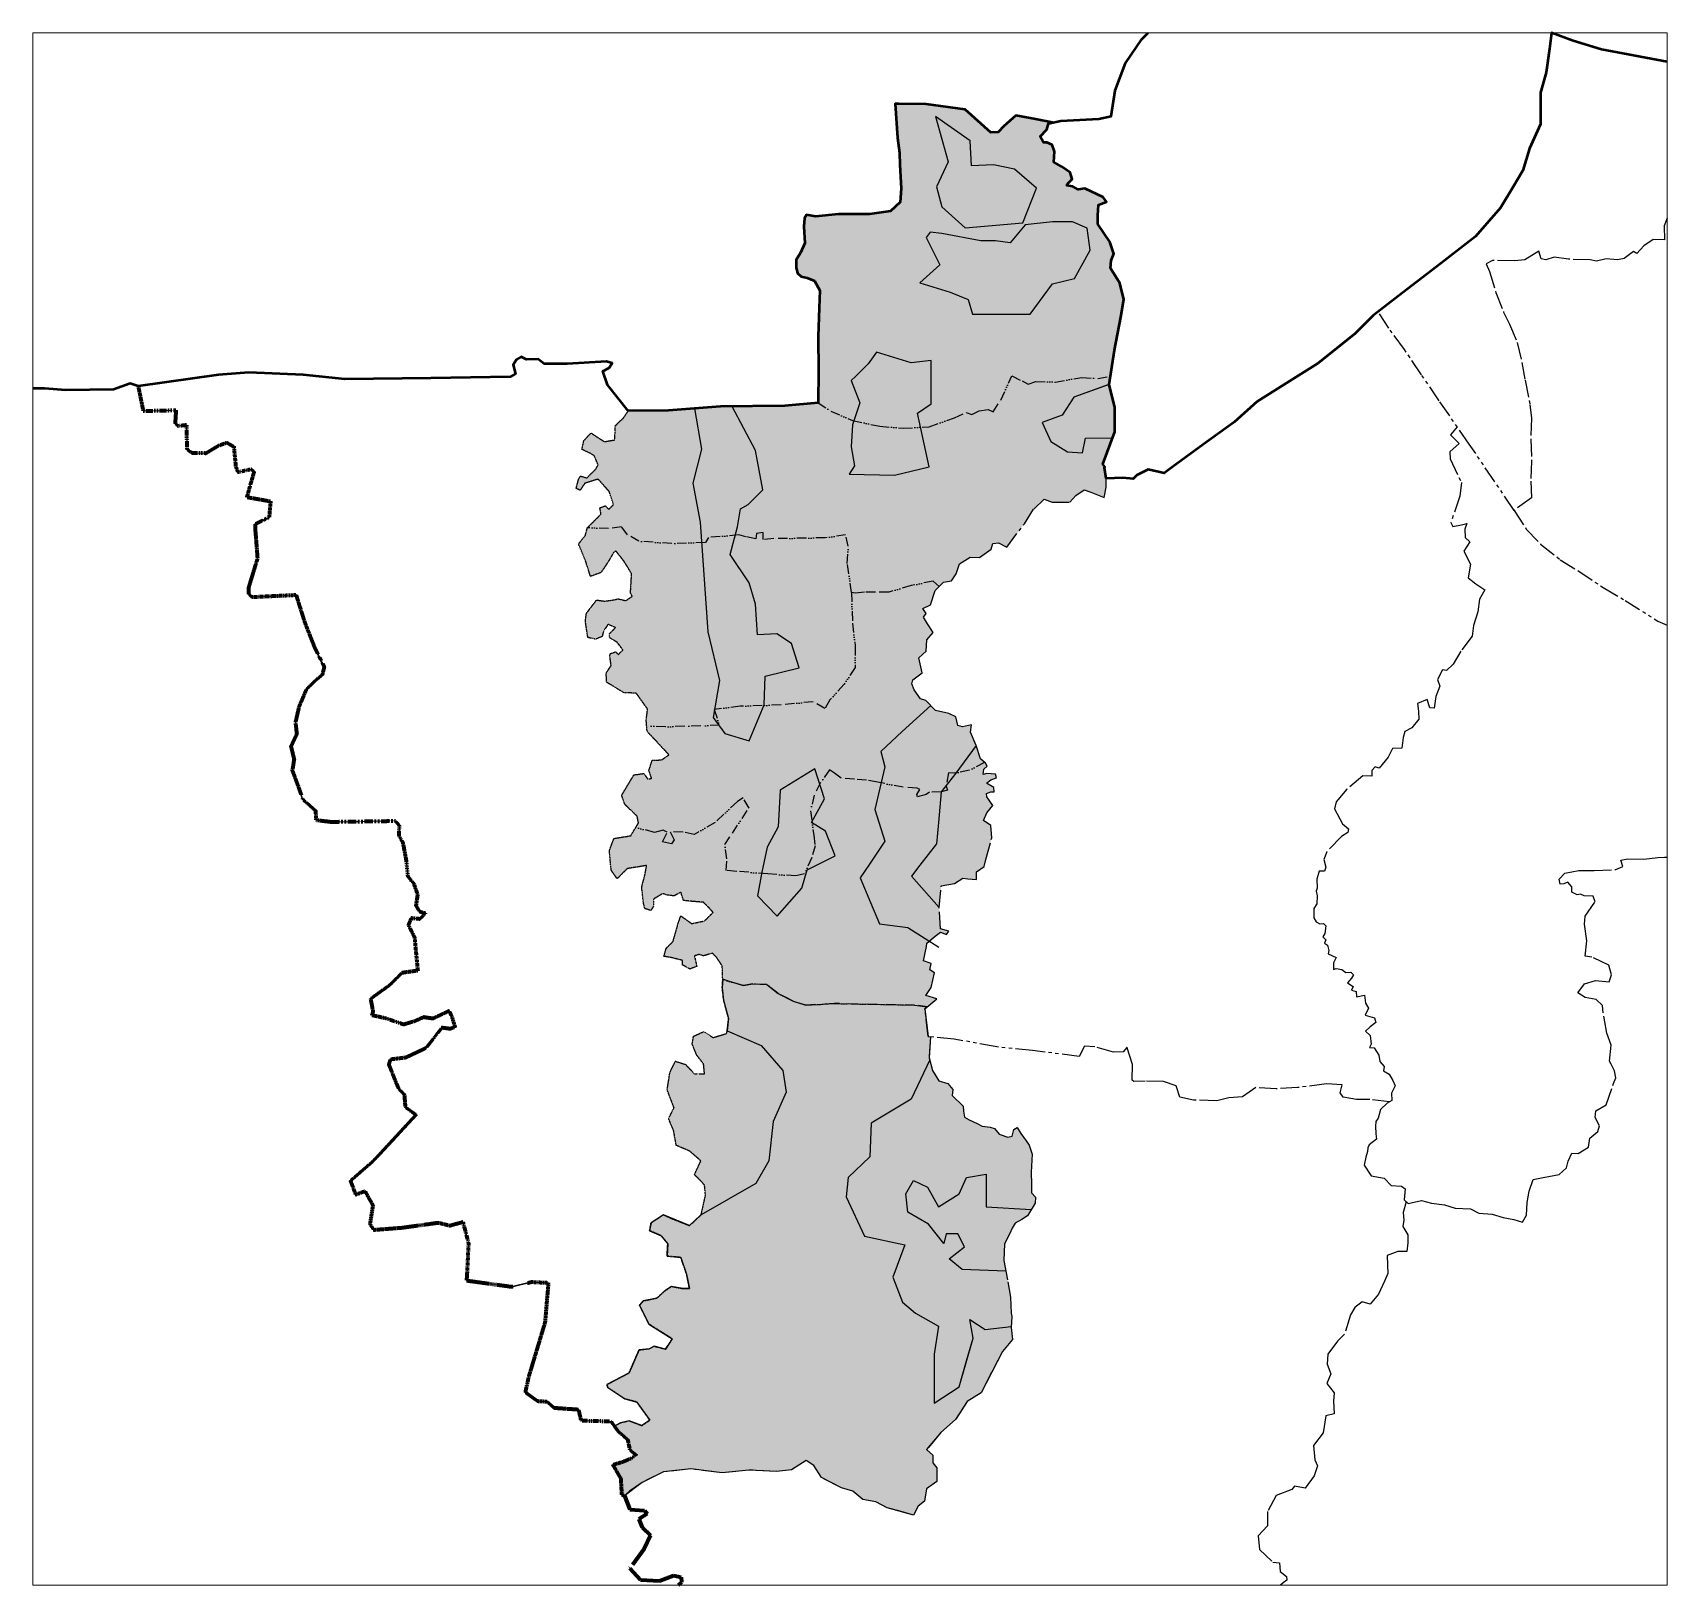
# Model space of a CAD drawing. Header units: inches. Extents: x -2504904 to 1187153, y -210426 to 1791474.
# Drawn here: x 649193 to 857709, y 1352193 to 1550302 of the extents above; entities that cross this region are included whole.
import ezdxf

# ---------------------------------------------------------------- set-up
doc = ezdxf.new("R2010")
doc.units = ezdxf.units.IN
doc.header["$MEASUREMENT"] = 0
doc.linetypes.add('ACAD_ISO14W100', pattern=[24, 12, -3, 0, -3, 0, -3, 0, -3])
doc.linetypes.add('PHANTOM2', pattern=[1.25, 0.625, -0.125, 0.125, -0.125, 0.125, -0.125])
for name, color, linetype in [('Batas Desa', 7, 'ACAD_ISO14W100'), ('Batas Wilayah', 7, 'PHANTOM2'), ('Bbatas Provinsi', 7, 'PHANTOM2')]:
    doc.layers.add(name, color=color, linetype=linetype)
doc.layers.add('Batas Luar', color=7, linetype='Continuous', lineweight=20)

msp = doc.modelspace()

# ---------------------------------------------------------------- hatches: boundary and pattern name
at = {"true_color": 0xeef113}
h = msp.add_hatch(color=2, dxfattribs=at)
h.dxf.hatch_style = 1
h.paths.add_polyline_path([(776889, 1489522), (778212, 1490778), (779238, 1490415), (781489, 1490382), (782250, 1491241), (783309, 1491968), (784170, 1491671), (785891, 1491010), (786123, 1492332), (786135, 1493427), (785912, 1494760), (785969, 1494894), (785702, 1495257), (786962, 1498586), (783496, 1498554), (783092, 1496672), (781208, 1496806), (779055, 1498150), (777979, 1500570), (780536, 1501511), (782016, 1503796), (786516, 1505431), (786677, 1506475), (785082, 1506168), (783034, 1506322), (779620, 1505728), (777153, 1505816), (776162, 1505464), (775413, 1505860), (774092, 1506520), (772687, 1503412), (771696, 1501939), (771057, 1502203), (769912, 1502049), (768987, 1501565), (768261, 1501851), (766785, 1501169), (763547, 1500025), (762466, 1499960), (763556, 1494912), (759125, 1493839), (753351, 1493973), (754022, 1495046), (753619, 1497461), (753754, 1500278), (753923, 1500785), (753769, 1500817), (750994, 1502027), (749370, 1503084), (745134, 1502682), (738413, 1502625), (741399, 1496999), (742347, 1491993), (740451, 1490099), (739503, 1489558), (739097, 1487259), (738805, 1486178), (739288, 1486217), (740167, 1485991), (741430, 1485721), (741520, 1486419), (742354, 1486509), (742354, 1485631), (743752, 1485744), (750289, 1485852), (752897, 1486218), (753221, 1484782), (753108, 1482572), (753660, 1478873), (754168, 1478789), (755281, 1478916), (756691, 1478916), (758389, 1478914), (761236, 1479759), (764056, 1480322), (764846, 1479658), (765359, 1480170), (766418, 1480368), (767014, 1481261), (767411, 1482550), (768768, 1483376), (769966, 1483322), (771455, 1484413), (771687, 1485140), (772415, 1485206), (773441, 1484644), (775692, 1487652)])
h.paths.add_polyline_path([(787186, 1509789), (787997, 1514016), (788395, 1516250), (787874, 1518362), (786677, 1520275), (786769, 1521255), (787106, 1522081), (786585, 1523611), (785082, 1525890), (785051, 1526992), (785143, 1528339), (786185, 1528736), (785756, 1529318), (783396, 1530420), (782538, 1530297), (781895, 1530665), (781128, 1530787), (781251, 1531063), (781772, 1531613), (781527, 1532470), (780421, 1533221), (779441, 1533772), (779533, 1535149), (779257, 1536006), (778552, 1536282), (778123, 1536282), (777694, 1537047), (778552, 1537934), (778766, 1538730), (779298, 1538845), (777127, 1539253), (774612, 1539725), (773094, 1538355), (772372, 1537593), (771405, 1537579), (768158, 1540492), (763184, 1541190), (759699, 1541212), (759220, 1541212), (759500, 1536884), (759763, 1534993), (759787, 1533431), (759969, 1530414), (759858, 1528657), (758633, 1527542), (755941, 1527127), (752002, 1527127), (749055, 1526861), (747917, 1527058), (747655, 1526643), (747567, 1525593), (747689, 1523446), (747130, 1522223), (746570, 1521315), (746570, 1520336), (746745, 1519638), (747234, 1519183), (747969, 1519009), (748914, 1518624), (749614, 1517402), (749509, 1515200), (749379, 1511543), (749449, 1507176), (749370, 1503084), (750994, 1502027), (753769, 1500817), (753923, 1500785), (754694, 1503094), (753619, 1505911), (754157, 1506448), (755768, 1508057), (756842, 1509533), (761274, 1508191), (763825, 1508460), (763825, 1506314), (763825, 1502960), (762079, 1501753), (762466, 1499960), (763547, 1500025), (766785, 1501169), (768261, 1501851), (768987, 1501565), (769912, 1502049), (771057, 1502203), (771696, 1501939), (772687, 1503412), (774092, 1506520), (775413, 1505860), (776162, 1505464), (777153, 1505816), (779620, 1505728), (783034, 1506322), (785082, 1506168), (786677, 1506475)])
h.paths.add_polyline_path([(769066, 1514370), (768529, 1516248), (766246, 1517187), (762352, 1518394), (764903, 1520675), (763158, 1524162), (763695, 1524833), (765172, 1524699), (770140, 1523760), (772020, 1523760), (773900, 1523491), (775780, 1525772), (779272, 1526174), (781823, 1526174), (783703, 1525369), (784106, 1522552), (782092, 1518931), (779272, 1518260), (776452, 1514370)], flags=16)
h.paths.add_polyline_path([(768128, 1525385), (765173, 1528068), (764502, 1530617), (765979, 1533836), (764368, 1539604), (768799, 1536519), (768933, 1533299), (771753, 1533433), (774439, 1532897), (777259, 1530483), (775513, 1526056)], flags=16)
h.paths.add_polyline_path([(763343, 1474862), (762846, 1475710), (763178, 1476206), (762722, 1476847), (763716, 1477282), (764333, 1479146), (764846, 1479658), (764056, 1480322), (761236, 1479759), (758389, 1478914), (756691, 1478916), (755281, 1478916), (754168, 1478789), (753660, 1478873), (753760, 1474953), (754130, 1472047), (754107, 1469302), (752701, 1467158), (750881, 1465157), (750259, 1464076), (748754, 1464941), (744654, 1464528), (742453, 1464460), (740586, 1459932), (737472, 1460879), (736703, 1461925), (734403, 1461859), (732369, 1461800), (729906, 1461730), (727513, 1461853), (727571, 1461157), (730360, 1458156), (729431, 1457518), (728212, 1457460), (727806, 1456185), (728154, 1455141), (727632, 1455083), (727167, 1455779), (725890, 1455605), (724323, 1452996), (724729, 1451836), (726296, 1450329), (726471, 1449459), (726126, 1448893), (728506, 1448265), (729619, 1448550), (730142, 1448288), (729534, 1447075), (730679, 1446818), (731030, 1447331), (730516, 1448335), (732152, 1448312), (733577, 1448008), (736241, 1449525), (739086, 1452223), (739825, 1452653), (740571, 1451370), (739687, 1450045), (738445, 1448185), (737464, 1446715), (737756, 1444901), (737638, 1443397), (738994, 1443291), (742186, 1443041), (742216, 1443206), (742904, 1446364), (744278, 1448973), (744553, 1453641), (748952, 1456387), (749582, 1454429), (749675, 1454622), (750854, 1456246), (751459, 1455808), (752344, 1455166), (754034, 1455048), (755576, 1454941), (756986, 1454669), (757410, 1454587), (757886, 1456646), (757385, 1458586), (760123, 1461116), (763752, 1464468), (763145, 1465100), (762460, 1465310), (761616, 1466469), (761352, 1467207), (761457, 1467733), (762670, 1468629), (762249, 1470525), (763157, 1471372), (763240, 1472849), (764069, 1473759)])
h = msp.add_hatch(color=3)
h.dxf.hatch_style = 1
h.paths.add_polyline_path([(784106, 1522552), (783703, 1525369), (781823, 1526174), (779272, 1526174), (775780, 1525772), (773900, 1523491), (772020, 1523760), (770140, 1523760), (765172, 1524699), (763695, 1524833), (763158, 1524162), (764903, 1520675), (762352, 1518394), (766246, 1517187), (768529, 1516248), (769066, 1514370), (776452, 1514370), (779272, 1518260), (782092, 1518931)])
h.paths.add_polyline_path([(777259, 1530483), (774439, 1532897), (771753, 1533433), (768933, 1533299), (768799, 1536519), (764368, 1539604), (765979, 1533836), (764502, 1530617), (765173, 1528068), (768128, 1525385), (775513, 1526056)])
h = msp.add_hatch(color=3)
h.dxf.hatch_style = 1
h.paths.add_polyline_path([(763825, 1506314), (763825, 1508460), (761274, 1508191), (756842, 1509533), (755768, 1508057), (754157, 1506448), (753619, 1505911), (754694, 1503094), (753923, 1500785), (757249, 1500091), (760244, 1499827), (762466, 1499960), (762079, 1501753), (763825, 1502960)])
h = msp.add_hatch(color=3)
h.dxf.hatch_style = 1
h.paths.add_polyline_path([(787224, 1502486), (786515, 1505424), (782016, 1503796), (780536, 1501511), (777979, 1500570), (779055, 1498150), (781208, 1496806), (783092, 1496672), (783496, 1498554), (786962, 1498586), (787253, 1499353)])
h = msp.add_hatch(color=2, dxfattribs=at)
h.dxf.hatch_style = 1
h.paths.add_polyline_path([(733406, 1492833), (734490, 1497162), (733611, 1502347), (730311, 1502083), (725159, 1502048), (724556, 1501139), (723507, 1500150), (723449, 1498347), (722110, 1498114), (720421, 1499219), (719489, 1498230), (719256, 1497125), (720362, 1496602), (720828, 1496311), (721324, 1495162), (721033, 1494616), (719867, 1493488), (719066, 1493743), (718811, 1493270), (718519, 1492142), (719029, 1491924), (719612, 1492797), (721324, 1493343), (722745, 1491742), (723292, 1490069), (722709, 1489487), (722235, 1489923), (721543, 1489705), (721689, 1488868), (719952, 1487144), (722657, 1487034), (724303, 1487237), (725070, 1486246), (726535, 1485413), (730743, 1485113), (734530, 1485253), (734354, 1487827)])
h.paths.add_polyline_path([(734530, 1485253), (730743, 1485113), (726535, 1485413), (725070, 1486246), (724303, 1487237), (722657, 1487034), (719952, 1487144), (719697, 1486163), (718823, 1485072), (719697, 1482964), (720352, 1480928), (721663, 1481400), (722536, 1482673), (723301, 1483981), (723592, 1484163), (724575, 1482927), (725594, 1481291), (725448, 1478819), (725667, 1478383), (724866, 1477838), (723919, 1478056), (723155, 1477911), (722172, 1477765), (721117, 1477911), (719826, 1476212), (719698, 1475174), (720011, 1473125), (720994, 1472912), (721834, 1473253), (722005, 1473936), (722589, 1474804), (723530, 1474386), (722761, 1473604), (722775, 1473106), (723739, 1472521), (724494, 1471535), (723913, 1470955), (723565, 1471303), (722868, 1471071), (722810, 1470723), (722984, 1469564), (722346, 1468578), (722404, 1467419), (724610, 1466085), (726177, 1466027), (727629, 1463998), (727455, 1462549), (727513, 1461853), (729906, 1461730), (732369, 1461800), (734403, 1461859), (736703, 1461925), (735982, 1462908), (736143, 1463848), (736108, 1463953), (736162, 1463959), (736794, 1467643), (735305, 1473866)])
h.paths.add_polyline_path([(753108, 1482572), (753221, 1484782), (752897, 1486218), (750289, 1485852), (743752, 1485744), (742354, 1485631), (742354, 1486509), (741520, 1486419), (741430, 1485721), (740167, 1485991), (739288, 1486217), (738805, 1486178), (738149, 1483741), (740586, 1480089), (741399, 1477383), (741670, 1473460), (744108, 1473595), (746004, 1472378), (746952, 1469266), (742618, 1468184), (742480, 1464461), (744654, 1464528), (748754, 1464941), (750259, 1464076), (750881, 1465157), (752701, 1467158), (754107, 1469302), (754130, 1472047), (753760, 1474953), (753660, 1478873)])
h = msp.add_hatch(color=3)
h.dxf.hatch_style = 1
h.paths.add_polyline_path([(746952, 1469266), (746004, 1472378), (744108, 1473595), (741670, 1473460), (741399, 1477383), (740586, 1480089), (738149, 1483741), (738805, 1486178), (735387, 1485901), (735004, 1485271), (734530, 1485253), (735305, 1473866), (736794, 1467643), (736162, 1463959), (739425, 1464367), (742453, 1464460), (742482, 1464532), (742618, 1468184)])
h.paths.add_polyline_path([(742453, 1464460), (739425, 1464367), (736162, 1463959), (736143, 1463848), (736799, 1461928), (736703, 1461925), (737472, 1460879), (740586, 1459932)])
h.paths.add_polyline_path([(736143, 1463848), (735982, 1462908), (736703, 1461925), (736799, 1461928)])
h.paths.add_polyline_path([(741399, 1496999), (738413, 1502625), (736911, 1502612), (733611, 1502347), (734490, 1497162), (733406, 1492833), (734354, 1487827), (734530, 1485253), (735004, 1485271), (735387, 1485901), (738805, 1486178), (739097, 1487259), (739503, 1489558), (740451, 1490099), (742347, 1491993)])
h.paths.add_polyline_path([(762466, 1499960), (760244, 1499827), (757249, 1500091), (753923, 1500785), (753754, 1500278), (753619, 1497461), (754022, 1495046), (753351, 1493973), (759125, 1493839), (763556, 1494912)])
h = msp.add_hatch(color=3)
h.dxf.hatch_style = 1
h.paths.add_polyline_path([(769527, 1459358), (768842, 1461044), (768947, 1461992), (767787, 1461728), (767206, 1461886), (766943, 1462993), (766046, 1463414), (764358, 1463835), (763752, 1464468), (760123, 1461116), (757385, 1458586), (757886, 1456646), (757410, 1454587), (760248, 1454039), (762038, 1453905), (762341, 1453717), (761969, 1453113), (762064, 1452783), (763174, 1453105), (763598, 1453411), (765089, 1453425), (765751, 1454291), (765998, 1455853), (766933, 1455839)])
h.paths.add_polyline_path([(770106, 1457657), (769527, 1459358), (766933, 1455839), (768701, 1456189), (770618, 1457187)])
h.paths.add_polyline_path([(766933, 1455839), (765998, 1455853), (765751, 1454291)], flags=17)
h.paths.add_polyline_path([(765731, 1454170), (765751, 1454291), (765089, 1453425), (765878, 1453644)], flags=17)
h.paths.add_polyline_path([(764737, 1449523), (765089, 1453425), (763598, 1453411), (763174, 1453105), (762064, 1452783), (761969, 1453113), (762341, 1453717), (762038, 1453905), (760248, 1454039), (757410, 1454587), (756628, 1451199), (757886, 1447149), (755929, 1444216), (754746, 1442444), (756069, 1439328), (757223, 1436609), (760822, 1436116), (763575, 1434393), (764303, 1435011), (764988, 1435537), (765778, 1435222), (766041, 1435642), (764988, 1435958), (764830, 1438693), (761277, 1442685), (762360, 1444076), (764494, 1446816)])
h.paths.add_polyline_path([(750327, 1448423), (748619, 1449473), (748821, 1447893), (748993, 1446547), (748564, 1445058), (747653, 1442957), (746531, 1442701), (742956, 1442981), (742186, 1443041), (741667, 1440185), (744141, 1437576), (747303, 1441146), (747990, 1443480), (751564, 1445265)])
h.paths.add_polyline_path([(748821, 1447893), (748619, 1449473), (748540, 1449522), (748599, 1449630), (748424, 1450997), (748899, 1453019), (749582, 1454429), (748952, 1456387), (744553, 1453641), (744278, 1448973), (742904, 1446364), (742216, 1443206), (742186, 1443041), (742956, 1442981), (746531, 1442701), (747653, 1442957), (748564, 1445058), (748993, 1446547)])
h.paths.add_polyline_path([(750189, 1452543), (749582, 1454429), (748899, 1453019), (748424, 1450997), (748599, 1449630)])
h = msp.add_hatch(color=2, dxfattribs=at)
h.dxf.hatch_style = 1
h.paths.add_polyline_path([(756628, 1451199), (757410, 1454587), (756986, 1454669), (755576, 1454941), (754034, 1455048), (752344, 1455166), (751459, 1455808), (750854, 1456246), (749675, 1454622), (749582, 1454429), (750189, 1452543), (748599, 1449630), (748619, 1449473), (750327, 1448423), (751564, 1445265), (747990, 1443480), (747303, 1441146), (744141, 1437576), (741667, 1440185), (742186, 1443041), (738994, 1443291), (737638, 1443397), (737756, 1444901), (737464, 1446715), (738445, 1448185), (739687, 1450045), (740571, 1451370), (739825, 1452653), (739086, 1452223), (736241, 1449525), (733577, 1448008), (732152, 1448312), (730516, 1448335), (731030, 1447331), (730679, 1446818), (729534, 1447075), (730142, 1448288), (729619, 1448550), (728506, 1448265), (726126, 1448893), (725484, 1447836), (723336, 1447488), (722755, 1445922), (722987, 1443429), (723743, 1442360), (725021, 1443635), (727517, 1444041), (727285, 1442824), (726878, 1441258), (727111, 1439229), (727285, 1438533), (728039, 1438302), (728388, 1438823), (728388, 1439751), (729549, 1440447), (730071, 1440273), (731000, 1440157), (731871, 1440621), (732219, 1439577), (733264, 1439461), (734774, 1439345), (735993, 1438070), (734890, 1436968), (733264, 1436620), (731871, 1437606), (731523, 1436620), (730884, 1434359), (730013, 1433489), (729723, 1432446), (730710, 1432272), (732103, 1431924), (732103, 1431344), (733032, 1430822), (733903, 1431170), (733613, 1432504), (734193, 1432678), (734774, 1432504), (735877, 1432852), (736457, 1432272), (737154, 1431228), (737214, 1429526), (739803, 1428709), (741059, 1428946), (742861, 1428851), (744307, 1427691), (746210, 1426715), (747822, 1426218), (751452, 1426423), (756902, 1426313), (761674, 1426217), (763344, 1426023), (764530, 1427044), (763108, 1427465), (763793, 1428464), (764214, 1430358), (763635, 1430726), (763793, 1431515), (762845, 1431883), (763197, 1433696), (763250, 1434117), (763575, 1434393), (760822, 1436116), (757223, 1436609), (756069, 1439328), (754746, 1442444), (755929, 1444216), (757886, 1447149)])
h.paths.add_polyline_path([(771527, 1447559), (771422, 1449137), (770474, 1449768), (770895, 1450767), (771685, 1451714), (770895, 1452818), (770843, 1453239), (771422, 1453449), (771843, 1453449), (771791, 1453975), (770843, 1454554), (771422, 1454974), (772159, 1455237), (772001, 1455711), (770895, 1455763), (770421, 1455658), (770527, 1456342), (770948, 1456710), (770737, 1457078), (770618, 1457187), (768701, 1456189), (766933, 1455839), (765751, 1454291), (765731, 1454170), (765878, 1453644), (765089, 1453425), (764737, 1449523), (764494, 1446816), (762360, 1444076), (761277, 1442685), (764830, 1438693), (765093, 1441427), (766778, 1441743), (767831, 1442427), (768463, 1442321), (769569, 1442269), (769569, 1443215), (770570, 1443899), (770790, 1444824)])
h = msp.add_hatch(color=2, dxfattribs=at)
h.dxf.hatch_style = 1
h.paths.add_polyline_path([(758906, 1391502), (760431, 1395656), (755302, 1396764), (752945, 1401749), (753222, 1404242), (755995, 1406873), (756133, 1411166), (761263, 1414213), (763620, 1419259), (763552, 1419511), (763723, 1422178), (763424, 1422206), (763003, 1425730), (763344, 1426023), (761674, 1426217), (760021, 1426250), (751452, 1426423), (747822, 1426218), (747553, 1426301), (746210, 1426715), (744307, 1427691), (742861, 1428851), (741059, 1428946), (739803, 1428709), (737214, 1429526), (737156, 1428424), (737330, 1426859), (737968, 1424521), (737776, 1422936), (742122, 1421052), (744895, 1417867), (745311, 1415098), (743647, 1411359), (743092, 1406373), (741429, 1403465), (734461, 1399476), (732980, 1398090), (730668, 1399014), (729650, 1399476), (728077, 1398459), (727892, 1397443), (729372, 1396796), (730205, 1395780), (730112, 1394209), (731870, 1394024), (732610, 1391899), (732980, 1390051), (732148, 1390051), (730668, 1390329), (729835, 1389774), (728817, 1388850), (727059, 1388481), (726597, 1387926), (727337, 1386448), (727800, 1385524), (730778, 1383641), (729909, 1382339), (728461, 1382701), (727845, 1382375), (726542, 1382231), (725275, 1379303), (722452, 1377820), (722560, 1377423), (724732, 1375977), (726253, 1375579), (727918, 1373265), (726904, 1372578), (725275, 1373193), (724189, 1372940), (723541, 1372599), (723389, 1372491), (723807, 1371900), (725068, 1370820), (725356, 1369489), (726149, 1368842), (725572, 1368374), (724419, 1367906), (723194, 1367546), (724207, 1365796), (724316, 1363781), (724673, 1363620), (725316, 1364208), (726921, 1365330), (729649, 1366666), (733127, 1367040), (737139, 1366559), (740541, 1366895), (744072, 1366735), (745998, 1366949), (747871, 1368124), (748834, 1367483), (749797, 1365934), (752365, 1364651), (753810, 1364224), (755094, 1363155), (756752, 1362835), (758197, 1362087), (759695, 1361713), (761568, 1361125), (762156, 1362300), (762959, 1362941), (763226, 1364491), (764510, 1365453), (764510, 1367163), (764029, 1367804), (764029, 1368819), (763226, 1369514), (765045, 1371704), (766930, 1373348), (768381, 1375649), (770173, 1376757), (771197, 1378802), (772903, 1382040), (774183, 1383574), (774000, 1385223), (770690, 1384855), (768749, 1386101), (769177, 1383726), (767363, 1377515), (764174, 1375438), (764174, 1381670), (764729, 1385270), (761817, 1386932), (760154, 1388317)])
h = msp.add_hatch(color=3)
h.dxf.hatch_style = 1
h.paths.add_polyline_path([(743647, 1411359), (745311, 1415098), (744895, 1417867), (742122, 1421052), (737776, 1422936), (737736, 1422608), (735994, 1422086), (734775, 1422840), (733498, 1422260), (733324, 1421275), (733905, 1419825), (734775, 1418723), (734891, 1417448), (733614, 1417448), (732453, 1418666), (731176, 1419071), (730479, 1417622), (730131, 1415419), (731003, 1413135), (730307, 1411744), (730945, 1410236), (731294, 1408323), (733035, 1407569), (734429, 1406352), (733616, 1404612), (734893, 1403279), (735016, 1401970), (734461, 1399476), (741429, 1403465), (743092, 1406373)])
h.paths.add_polyline_path([(776300, 1408364), (775924, 1408906), (775255, 1409845), (774754, 1410596), (774357, 1410366), (774128, 1409511), (773564, 1409386), (772473, 1409774), (771868, 1410462), (771346, 1410671), (770322, 1410796), (769675, 1411130), (768672, 1411589), (768067, 1411922), (767921, 1412673), (767900, 1413341), (766476, 1414685), (766581, 1415436), (765933, 1416208), (764785, 1416562), (763990, 1417884), (763620, 1419259), (761263, 1414213), (756133, 1411166), (755995, 1406873), (753222, 1404242), (752945, 1401749), (755302, 1396764), (760431, 1395656), (758906, 1391502), (760154, 1388317), (761817, 1386932), (764729, 1385270), (764174, 1381670), (764174, 1379177), (764174, 1375438), (767363, 1377515), (768333, 1380839), (769177, 1383726), (768749, 1386101), (770690, 1384855), (774020, 1385225), (774098, 1386472), (774013, 1386898), (773927, 1388943), (773586, 1390903), (773330, 1392266), (767779, 1392471), (766115, 1393856), (768056, 1395379), (767224, 1397041), (765699, 1397041), (765422, 1395795), (763481, 1398287), (760847, 1399811), (760570, 1402165), (761540, 1403827), (763342, 1402996), (764729, 1400503), (767363, 1402165), (768333, 1404242), (770829, 1404657), (770829, 1401888), (770829, 1400503), (776571, 1400147), (777052, 1400954), (777093, 1401705), (776592, 1402268), (776613, 1403332), (776571, 1404896), (776676, 1407196)])
h = msp.add_hatch(color=2, dxfattribs=at)
h.dxf.hatch_style = 1
h.paths.add_polyline_path([(776091, 1399339), (776571, 1400147), (770829, 1400503), (770829, 1401888), (770829, 1404657), (768333, 1404242), (767363, 1402165), (764729, 1400503), (763342, 1402996), (761540, 1403827), (760570, 1402165), (760847, 1399811), (763481, 1398287), (765422, 1395795), (765699, 1397041), (767224, 1397041), (768056, 1395379), (766115, 1393856), (767779, 1392471), (773330, 1392266), (773074, 1393630), (773159, 1395760), (773856, 1397066), (774149, 1397754), (774524, 1398422), (775360, 1398880)])

# ---------------------------------------------------------------- linework, layer by layer
for points in [[(768128, 1525385), (775513, 1526056), (777259, 1530483), (774439, 1532897), (771753, 1533433), (768933, 1533299), (768799, 1536519), (764368, 1539604), (765979, 1533836), (764502, 1530617), (765173, 1528068), (768128, 1525385)], [(776452, 1514370), (779272, 1518260), (782092, 1518931), (784106, 1522552), (783703, 1525369), (781823, 1526174), (779272, 1526174), (775780, 1525772), (773900, 1523491), (772020, 1523760), (770140, 1523760), (765172, 1524699), (763695, 1524833), (763158, 1524162), (764903, 1520675), (762352, 1518394), (766246, 1517187), (768529, 1516248), (769066, 1514370), (776452, 1514370)], [(763556, 1494912), (762079, 1501753), (763825, 1502960), (763825, 1506314), (763825, 1508460), (761274, 1508191), (756842, 1509533), (755768, 1508057), (754157, 1506448), (753619, 1505911), (754694, 1503094), (753754, 1500278), (753619, 1497461), (754022, 1495046), (753351, 1493973), (759125, 1493839), (763556, 1494912)], [(786515, 1505424), (782016, 1503796), (780536, 1501511), (777979, 1500570), (779055, 1498150), (781208, 1496806), (783092, 1496672), (783496, 1498554), (786962, 1498586), (787253, 1499353), (787224, 1502486), (786515, 1505424)], [(786457, 1505409), (782016, 1503796), (780536, 1501511), (777979, 1500570), (779055, 1498150), (779055, 1498150), (781208, 1496806), (783092, 1496672), (783496, 1498554), (786962, 1498586)], [(733611, 1502347), (734490, 1497162), (733406, 1492833), (734354, 1487827), (735305, 1473866), (736794, 1467643), (735982, 1462908), (737472, 1460879), (740586, 1459932), (742482, 1464532), (742618, 1468184), (746952, 1469266), (746004, 1472378), (744108, 1473595), (741670, 1473460), (741399, 1477383), (740586, 1480089), (738149, 1483741), (739097, 1487259), (739503, 1489558), (740451, 1490099), (742347, 1491993), (741399, 1496999), (738413, 1502625)], [(763752, 1464468), (760123, 1461116), (757385, 1458586), (757886, 1456646), (756628, 1451199), (757886, 1447149), (755929, 1444216), (754746, 1442444), (756069, 1439328), (757223, 1436609), (760822, 1436116), (764785, 1433636)], [(769527, 1459358), (766933, 1455839), (765089, 1453425), (764737, 1449523), (764494, 1446816), (762360, 1444076), (761277, 1442685), (764830, 1438693)], [(748952, 1456387), (744553, 1453641), (744278, 1448973), (742904, 1446364), (742216, 1443206), (741667, 1440185), (744141, 1437576), (747303, 1441146), (747990, 1443480), (751564, 1445265), (750327, 1448423), (748540, 1449522), (750189, 1452543), (748952, 1456387)], [(737214, 1429526), (737156, 1428424), (737330, 1426859), (737968, 1424521), (737776, 1422936), (742122, 1421052), (744895, 1417867), (745311, 1415098), (743647, 1411359), (743092, 1406373), (741429, 1403465), (734461, 1399476), (732980, 1398090), (729650, 1399476), (728077, 1398459), (727892, 1397443), (729372, 1396796), (730205, 1395780), (730112, 1394209), (731870, 1394024), (732610, 1391899), (732980, 1390051), (732148, 1390051), (730668, 1390329), (729835, 1389774), (728817, 1388850), (727059, 1388481), (726597, 1387926), (727800, 1385524), (730778, 1383641), (729909, 1382339), (728461, 1382701), (727845, 1382375), (726542, 1382231), (725275, 1379303), (722452, 1377820), (722560, 1377423), (724732, 1375977), (726253, 1375579), (727918, 1373265), (726904, 1372578), (725275, 1373193), (724189, 1372940), (723541, 1372599), (723389, 1372491), (723807, 1371900), (725068, 1370820), (725356, 1369489), (726149, 1368842), (725572, 1368374), (723194, 1367546), (724207, 1365796), (724316, 1363781), (724673, 1363620)], [(737214, 1429526), (739803, 1428709), (741059, 1428946), (742861, 1428851), (744307, 1427691), (746210, 1426715), (747553, 1426301), (747822, 1426218), (751452, 1426423), (760021, 1426250), (761674, 1426217), (763344, 1426023), (763003, 1425730), (763424, 1422206), (763723, 1422178), (763552, 1419511), (763620, 1419259), (761263, 1414213), (756133, 1411166), (755995, 1406873), (753222, 1404242), (752945, 1401749), (755302, 1396764), (760431, 1395656), (758906, 1391502), (760154, 1388317), (761817, 1386932), (764729, 1385270), (764174, 1381670), (764174, 1375438), (767363, 1377515), (769177, 1383726), (768749, 1386101), (770690, 1384855), (774020, 1385225), (774013, 1385108), (774183, 1383574), (772903, 1382040), (770173, 1376757), (768381, 1375649), (766930, 1373348), (765045, 1371704), (763226, 1369514), (764029, 1368819), (764029, 1367804), (764510, 1367163), (764510, 1365453), (763226, 1364491), (762959, 1362941), (762156, 1362300), (761568, 1361125), (758197, 1362087), (756752, 1362835), (755094, 1363155), (753810, 1364224), (752365, 1364651), (749797, 1365934), (748834, 1367483), (747871, 1368124), (745998, 1366949), (744072, 1366735), (740541, 1366895), (737139, 1366559), (733127, 1367040), (729649, 1366666), (726921, 1365330), (724673, 1363620), (724316, 1363781), (724207, 1365796), (723194, 1367546)], [(737776, 1422936), (742122, 1421052), (744895, 1417867), (745311, 1415098), (743647, 1411359), (743092, 1406373), (741429, 1403465), (734461, 1399476)], [(763620, 1419259), (761263, 1414213), (756133, 1411166), (755995, 1406873), (753222, 1404242), (752945, 1401749), (755302, 1396764), (760431, 1395656), (758906, 1391502), (760154, 1388317), (761817, 1386932), (764729, 1385270), (764174, 1381670), (764174, 1379177), (764174, 1375438), (767363, 1377515), (768333, 1380839), (769177, 1383726), (768749, 1386101), (770690, 1384855), (774000, 1385223)], [(773330, 1392266), (767779, 1392471), (766115, 1393856), (768056, 1395379), (767224, 1397041), (765699, 1397041), (765422, 1395795), (763481, 1398287), (760847, 1399811), (760570, 1402165), (761540, 1403827), (763342, 1402996), (764729, 1400503), (767363, 1402165), (768333, 1404242), (770829, 1404657), (770829, 1401888), (770829, 1400503), (776571, 1400147)]]:
    msp.add_lwpolyline(points)
at = {"layer": 'Batas Desa', "ltscale": 100}
for points in [[(779298, 1538845), (777127, 1539253), (774612, 1539725), (773094, 1538355), (772372, 1537593), (771405, 1537579), (768158, 1540492), (763184, 1541190), (759699, 1541212), (759220, 1541212), (759500, 1536884), (759763, 1534993), (759787, 1533431), (759969, 1530414), (759858, 1528657), (758633, 1527542), (755941, 1527127), (752002, 1527127), (749055, 1526861), (747917, 1527058), (747655, 1526643), (747567, 1525593), (747689, 1523446), (747130, 1522223), (746570, 1521315), (746570, 1520336), (746745, 1519638), (747234, 1519183), (747969, 1519009), (748914, 1518624), (749614, 1517402), (749509, 1515200), (749379, 1511543), (749449, 1507176), (749370, 1503084), (750994, 1502027), (753769, 1500817), (757249, 1500091), (760244, 1499827), (763547, 1500025), (766785, 1501169), (768261, 1501851), (768987, 1501565), (769912, 1502049), (771057, 1502203), (771696, 1501939), (772687, 1503412), (774092, 1506520), (775413, 1505860), (776162, 1505464), (777153, 1505816), (779620, 1505728), (783034, 1506322), (785082, 1506168), (786677, 1506475)], [(764846, 1479658), (764056, 1480322), (761236, 1479759), (758389, 1478914), (756691, 1478916), (755281, 1478916), (754168, 1478789), (753660, 1478873), (753108, 1482572), (753221, 1484782), (752897, 1486218), (750289, 1485852), (743752, 1485744), (742354, 1485631), (742354, 1486509), (741520, 1486419), (741430, 1485721), (740167, 1485991), (739288, 1486217), (735387, 1485901), (735004, 1485271), (730743, 1485113), (726535, 1485413), (725070, 1486246), (724303, 1487237), (722657, 1487034), (719952, 1487144)], [(753660, 1478873), (753760, 1474953), (754130, 1472047), (754107, 1469302), (752701, 1467158), (750881, 1465157), (750259, 1464076), (748754, 1464941), (744654, 1464528), (739425, 1464367), (736108, 1463953), (736799, 1461928), (734403, 1461859), (732369, 1461800), (729906, 1461730), (727513, 1461853)], [(770618, 1457187), (768701, 1456189), (766933, 1455839), (765998, 1455853), (765731, 1454170), (765878, 1453644), (765089, 1453425), (763598, 1453411), (763174, 1453105), (762064, 1452783), (761969, 1453113), (762341, 1453717), (762038, 1453905), (760248, 1454039), (756986, 1454669), (755576, 1454941), (754034, 1455048), (752344, 1455166), (751459, 1455808), (750854, 1456246), (749675, 1454622), (748899, 1453019), (748424, 1450997), (748821, 1447893), (748993, 1446547), (748564, 1445058), (747653, 1442957), (746531, 1442701), (742956, 1442981), (738994, 1443291), (737638, 1443397), (737756, 1444901), (737464, 1446715), (738445, 1448185), (739687, 1450045), (740571, 1451370), (739825, 1452653), (739086, 1452223), (736241, 1449525), (733577, 1448008), (732152, 1448312), (730516, 1448335), (731030, 1447331), (730679, 1446818), (729534, 1447075), (730142, 1448288), (729619, 1448550), (728506, 1448265), (726126, 1448893)], [(763344, 1426023), (761674, 1426217), (756902, 1426313), (751452, 1426423), (747822, 1426218), (746210, 1426715), (744307, 1427691), (742861, 1428851), (741059, 1428946), (739803, 1428709), (737214, 1429526)]]:
    msp.add_lwpolyline(points, dxfattribs=at)
at = {"layer": 'Batas Luar'}
msp.add_lwpolyline([(649193, 1550302), (857709, 1550302), (857709, 1352193), (649193, 1352193)], close=True, dxfattribs=at)
at = {"layer": 'Batas Wilayah', "color": 251, "linetype": 'ByBlock', "lineweight": 50, "ltscale": 3500, "true_color": 0x636466}
msp.add_lwpolyline([(857709, 1546568), (849326, 1548176), (845695, 1549264), (842953, 1550302), (842677, 1548250), (842270, 1545214), (841526, 1542650), (841526, 1538624), (840128, 1535520), (839279, 1532705), (838037, 1530647), (836416, 1527963), (833247, 1524283), (828845, 1520888), (823943, 1517106), (820171, 1514197), (817905, 1511923), (813166, 1508150), (808824, 1505422), (805379, 1503257), (802442, 1500624), (798521, 1497762), (794530, 1494849), (793512, 1494106), (791478, 1494579), (790052, 1493852), (789566, 1493366), (788260, 1493518), (786135, 1493427), (785912, 1494760), (785969, 1494894), (785702, 1495257), (787253, 1499353), (787224, 1502486), (786515, 1505424), (787186, 1509789), (787997, 1514016), (788395, 1516250), (787874, 1518362), (786677, 1520275), (786769, 1521255), (787106, 1522081), (786585, 1523611), (785082, 1525890), (785051, 1526992), (785143, 1528339), (786185, 1528736), (785756, 1529318), (783396, 1530420), (782538, 1530297), (781895, 1530665), (781128, 1530787), (781251, 1531063), (781772, 1531613), (781527, 1532470), (780421, 1533221), (779441, 1533772), (779533, 1535149), (779257, 1536006), (778552, 1536282), (778123, 1536282), (777694, 1537047), (778552, 1537934), (778766, 1538730), (780329, 1539067), (785172, 1539312), (786765, 1539648), (787289, 1542909), (788576, 1546429), (790691, 1549490), (791497, 1550302)], dxfattribs=at)
at = {"layer": 'Batas Wilayah', "ltscale": 3500}
for points in [[(857709, 1546568), (849326, 1548176), (845695, 1549264), (842953, 1550302), (842677, 1548250), (842270, 1545214), (841526, 1542650), (841526, 1538624), (840128, 1535520), (839279, 1532705), (838037, 1530647), (836416, 1527963), (833247, 1524283), (828845, 1520888), (823943, 1517106), (820171, 1514197), (817905, 1511923), (813166, 1508150), (808824, 1505422), (805379, 1503257), (802442, 1500624), (798521, 1497762), (794530, 1494849), (793512, 1494106), (791478, 1494579), (790052, 1493852), (789566, 1493366), (788260, 1493518), (786135, 1493427), (785912, 1494760), (785969, 1494894), (785702, 1495257), (787253, 1499353), (787224, 1502486), (786515, 1505424), (787186, 1509789), (787997, 1514016), (788395, 1516250), (787874, 1518362), (786677, 1520275), (786769, 1521255), (787106, 1522081), (786585, 1523611), (785082, 1525890), (785051, 1526992), (785143, 1528339), (786185, 1528736), (785756, 1529318), (783396, 1530420), (782538, 1530297), (781895, 1530665), (781128, 1530787), (781251, 1531063), (781772, 1531613), (781527, 1532470), (780421, 1533221), (779441, 1533772), (779533, 1535149), (779257, 1536006), (778552, 1536282), (778123, 1536282), (777694, 1537047), (778552, 1537934), (778766, 1538730), (780329, 1539067), (785172, 1539312), (786765, 1539648), (787289, 1542909), (788576, 1546429), (790691, 1549490), (791497, 1550302)], [(857709, 1526634), (857302, 1525654), (857341, 1523874), (855888, 1523893), (854726, 1523120), (853835, 1522133), (853409, 1522385), (852206, 1521485), (851354, 1521330), (849921, 1521427), (848662, 1521136), (847887, 1521310), (845117, 1521388), (843296, 1521639), (842192, 1521310), (841631, 1521427), (841321, 1522413), (839535, 1521311), (838237, 1521195), (835390, 1521234), (834615, 1520808), (835022, 1519822), (835833, 1517159), (836824, 1514637), (837561, 1513109), (838558, 1510777), (839143, 1508240), (839569, 1505945), (840173, 1502858), (840388, 1501109), (840290, 1498403), (840387, 1495611), (840283, 1493088), (840381, 1490949), (838180, 1489354), (832444, 1497807), (828624, 1503311), (826363, 1506644), (824171, 1509896), (822167, 1512585), (820834, 1514709)], [(830917, 1500007), (830059, 1498975), (831157, 1497877), (829985, 1496819), (829999, 1495917), (831444, 1492898), (831253, 1491179), (830106, 1487807), (830361, 1487298), (831476, 1487520), (832147, 1487668), (831893, 1486968), (831924, 1485886), (832498, 1485345), (831765, 1484136), (832594, 1482506), (832307, 1480724), (833294, 1479993), (834441, 1479197), (833741, 1478020), (833548, 1476414), (832975, 1474663), (832816, 1473295), (831350, 1471386), (830387, 1469716), (829558, 1468921), (829049, 1469016), (828379, 1467775), (828698, 1466916), (828188, 1465612), (827965, 1464105), (827423, 1464169), (827073, 1465219), (825830, 1464710), (825990, 1463723), (826021, 1462705), (825129, 1461591), (824237, 1461146), (824014, 1460382), (823823, 1459014), (822644, 1458950), (822111, 1457864), (820974, 1456450), (820436, 1456649), (820037, 1456171), (820037, 1455434), (818880, 1455474), (816829, 1453770), (815458, 1452178), (815234, 1451254), (816255, 1449344), (817020, 1448707), (816956, 1448229), (816127, 1447751), (814267, 1445787), (813906, 1444786), (814167, 1443805), (813967, 1443325), (813285, 1443305), (813005, 1442275), (813045, 1441134), (812905, 1440773), (813025, 1440153), (813005, 1439132), (812604, 1438572), (812624, 1437376), (812924, 1436856), (813365, 1436576), (813846, 1436636), (814167, 1436355), (814027, 1435375), (813766, 1434934), (814167, 1434574), (813966, 1434134), (814367, 1433874), (814548, 1433213), (814427, 1432753), (815449, 1432293), (815109, 1431612), (815129, 1430768), (815470, 1430908), (816211, 1430768), (816692, 1430368), (817354, 1430428), (817694, 1430108), (817437, 1429659), (816896, 1429078), (817637, 1428618), (817437, 1428118), (818038, 1427957), (818058, 1427277), (819100, 1427497), (819200, 1426476), (819581, 1425856), (819180, 1424955), (820349, 1424603), (820510, 1424003), (819788, 1423462), (819207, 1422882), (819788, 1422342), (819929, 1421241), (819708, 1420801), (820329, 1420761), (820931, 1419820), (821051, 1419039), (821570, 1418390), (821495, 1417837), (822211, 1417411), (822701, 1416620), (823012, 1415905), (822509, 1414983), (822570, 1414060), (821987, 1413719), (821143, 1412916), (820804, 1411805), (820539, 1411376), (820488, 1410796), (820539, 1409812), (820627, 1409119), (819677, 1408386), (819525, 1408007), (819475, 1407553), (819247, 1406820), (819038, 1405784), (819943, 1404460), (821591, 1404137), (822496, 1403201), (823821, 1403105), (824274, 1402782), (824155, 1401369), (824661, 1400904), (826341, 1401308), (827617, 1400965), (829277, 1400722), (830634, 1400318), (832598, 1400217), (833671, 1399691), (835352, 1399549), (836769, 1399104), (838126, 1398862), (839240, 1398518), (839746, 1399408), (839827, 1401025), (840090, 1402481), (840596, 1403958), (841892, 1404241), (843910, 1404632), (844842, 1405461), (845064, 1406310), (845530, 1407321), (846320, 1407281), (847636, 1408110), (847838, 1409262), (848854, 1410105), (849077, 1410813), (848510, 1411905), (848611, 1412754), (849907, 1413502), (850839, 1416232), (851146, 1416955), (850952, 1417860), (850563, 1418701), (850337, 1419056), (850563, 1421125), (849981, 1422645), (849528, 1425231), (849430, 1426168), (848652, 1426928), (847227, 1427187), (846289, 1427801), (847130, 1428933), (848554, 1429385), (850302, 1429191), (850594, 1430096), (850270, 1431325), (848069, 1432359), (847227, 1432489), (847453, 1434447), (847130, 1436548), (847227, 1437583), (848489, 1439393), (848263, 1440137), (847097, 1440169), (846644, 1440363), (846223, 1440298), (845544, 1440654), (845511, 1441333), (845026, 1441915), (844508, 1441688), (844055, 1441656), (843925, 1442303), (844637, 1443046), (846418, 1443402), (848392, 1443402), (851144, 1443531), (852018, 1443919), (851782, 1444707), (852672, 1444872), (854732, 1444846), (856499, 1445050), (857364, 1445113), (857709, 1445113)], [(822278, 1413889), (819755, 1414162), (818078, 1414195), (816368, 1414490), (815973, 1415049), (816236, 1416067), (814230, 1416165), (810547, 1415706), (807830, 1415547), (805232, 1415711), (803522, 1414529), (801779, 1414397), (800233, 1414003), (797273, 1414102), (795530, 1414496), (795069, 1415941), (793458, 1416499), (791090, 1416532), (789676, 1416499), (789446, 1416631), (789479, 1418667), (788788, 1420868), (788295, 1420244), (787078, 1420211), (784677, 1420900), (783361, 1420999), (782671, 1419685), (776747, 1420418), (772166, 1420891), (766742, 1421891), (763424, 1422206), (763003, 1425730), (764530, 1427044), (763108, 1427465), (763793, 1428464), (764214, 1430358), (763635, 1430726), (763793, 1431515), (762845, 1431883), (763197, 1433696), (763250, 1434117), (764303, 1435011), (764988, 1435537), (765778, 1435222), (766041, 1435642), (764988, 1435958), (764830, 1438693), (765093, 1441427), (766778, 1441743), (767831, 1442427), (768463, 1442321), (769569, 1442269), (769569, 1443215), (770570, 1443899), (770790, 1444824), (771527, 1447559), (771422, 1449137), (770474, 1449768), (770895, 1450767), (771685, 1451714), (770895, 1452818), (770843, 1453239), (771422, 1453449), (771843, 1453449), (771791, 1453975), (770843, 1454554), (771422, 1454974), (772159, 1455237), (772001, 1455711), (770895, 1455763), (770421, 1455658), (770527, 1456342), (770948, 1456710), (770737, 1457078), (770106, 1457657), (769527, 1459358), (768842, 1461044), (768947, 1461992), (767787, 1461728), (767206, 1461886), (766943, 1462993), (766046, 1463414), (764358, 1463835), (763145, 1465100), (762460, 1465310), (761616, 1466469), (761352, 1467207), (761457, 1467733), (762670, 1468629), (762249, 1470525), (763157, 1471372), (763240, 1472849), (764069, 1473759), (763343, 1474862), (762846, 1475710), (763178, 1476206), (762722, 1476847), (763716, 1477282), (764333, 1479146), (765359, 1480170), (766418, 1480368), (767014, 1481261), (767411, 1482550), (768768, 1483376), (769966, 1483322), (771455, 1484413), (771687, 1485140), (772415, 1485206), (773441, 1484644), (775692, 1487652), (776889, 1489522), (778212, 1490778), (779238, 1490415), (781489, 1490382), (782250, 1491241), (783309, 1491968), (784170, 1491671), (785891, 1491010), (786123, 1492332), (786135, 1493427)], [(838180, 1489354), (839715, 1486971), (841541, 1485036), (844060, 1483048), (846291, 1481661), (849507, 1479525), (852321, 1477854), (856491, 1475222), (857709, 1474714)], [(824408, 1401137), (824019, 1399745), (824120, 1398804), (823986, 1397997), (824591, 1396922), (824625, 1395913), (824490, 1394771), (823346, 1394804), (821966, 1394267), (822034, 1393057), (822067, 1391994), (821630, 1390986), (820856, 1389339), (819813, 1388062), (818803, 1388365), (817861, 1387625), (817289, 1386718), (816515, 1384231), (815640, 1383357), (814395, 1381677), (814327, 1380399), (814799, 1379173), (814295, 1377963), (815203, 1376753), (815136, 1375678), (815203, 1374065), (814160, 1373829), (813820, 1371655), (812575, 1370042), (812730, 1368210), (813074, 1367436), (812643, 1366147), (811524, 1364599), (810147, 1364857), (809803, 1364427), (807823, 1363654), (806704, 1361591), (806704, 1359785), (805499, 1358496), (805671, 1356777), (807393, 1355143), (808254, 1355057), (808340, 1353940), (809114, 1353338), (809191, 1352869), (808686, 1352530), (808355, 1352193)]]:
    msp.add_lwpolyline(points, dxfattribs=at)
at = {"layer": 'Batas Wilayah', "color": 251, "linetype": 'ByBlock', "lineweight": 50, "ltscale": 4000, "true_color": 0x636466}
msp.add_lwpolyline([(779298, 1538845), (777127, 1539253), (774612, 1539725), (773094, 1538355), (772372, 1537593), (771405, 1537579), (768158, 1540492), (763184, 1541190), (759699, 1541212), (759220, 1541212), (759500, 1536884), (759763, 1534993), (759787, 1533431), (759969, 1530414), (759858, 1528657), (758633, 1527542), (755941, 1527127), (752002, 1527127), (749055, 1526861), (747917, 1527058), (747655, 1526643), (747567, 1525593), (747689, 1523446), (747130, 1522223), (746570, 1521315), (746570, 1520336), (746745, 1519638), (747234, 1519183), (747969, 1519009), (748914, 1518624), (749614, 1517402), (749509, 1515200), (749379, 1511543), (749449, 1507176), (749370, 1503084)], dxfattribs=at)
at = {"layer": 'Batas Wilayah', "ltscale": 4000}
msp.add_lwpolyline([(779298, 1538845), (777127, 1539253), (774612, 1539725), (773094, 1538355), (772372, 1537593), (771405, 1537579), (768158, 1540492), (763184, 1541190), (759699, 1541212), (759220, 1541212), (759500, 1536884), (759763, 1534993), (759787, 1533431), (759969, 1530414), (759858, 1528657), (758633, 1527542), (755941, 1527127), (752002, 1527127), (749055, 1526861), (747917, 1527058), (747655, 1526643), (747567, 1525593), (747689, 1523446), (747130, 1522223), (746570, 1521315), (746570, 1520336), (746745, 1519638), (747234, 1519183), (747969, 1519009), (748914, 1518624), (749614, 1517402), (749509, 1515200), (749379, 1511543), (749449, 1507176), (749370, 1503084)], dxfattribs=at)
at = {"layer": 'Batas Wilayah', "color": 251, "linetype": 'ByBlock', "lineweight": 50, "true_color": 0x636466}
msp.add_lwpolyline([(749370, 1503084), (745134, 1502682), (736911, 1502612), (730311, 1502083), (725159, 1502048), (722534, 1505367), (721934, 1507129), (722746, 1507552), (723099, 1508116), (722393, 1508363), (717382, 1508046), (714452, 1508046), (713676, 1508645), (712194, 1508610), (711523, 1508962), (710923, 1508610), (710500, 1507905), (710782, 1506777), (710112, 1506389), (699987, 1506217), (689028, 1506073), (683693, 1506649), (676771, 1506937), (672878, 1506649), (662640, 1505209), (661645, 1505534), (659487, 1504792), (653438, 1504686), (650714, 1504898), (649193, 1504898)], dxfattribs=at)
at = {"layer": 'Batas Wilayah'}
for points in [[(749370, 1503084), (745134, 1502682), (736911, 1502612), (730311, 1502083), (725159, 1502048), (722534, 1505367), (721934, 1507129), (722746, 1507552), (723099, 1508116), (722393, 1508363), (717382, 1508046), (714452, 1508046), (713676, 1508645), (712194, 1508610), (711523, 1508962), (710923, 1508610), (710500, 1507905), (710782, 1506777), (710112, 1506389), (699987, 1506217), (689028, 1506073), (683693, 1506649), (676771, 1506937), (672878, 1506649), (662640, 1505209), (661645, 1505534), (659487, 1504792), (653438, 1504686), (650714, 1504898), (649193, 1504898)], [(723541, 1372599), (724189, 1372940), (725275, 1373193), (726904, 1372578), (727918, 1373265), (726253, 1375579), (724732, 1375977), (722560, 1377423), (722452, 1377820), (725275, 1379303), (726542, 1382231), (727845, 1382375), (728461, 1382701), (729909, 1382339), (730778, 1383641), (727800, 1385524), (727337, 1386448), (726597, 1387926), (727059, 1388481), (728817, 1388850), (729835, 1389774), (730668, 1390329), (732148, 1390051), (732980, 1390051), (732610, 1391899), (731870, 1394024), (730112, 1394209), (730205, 1395780), (729372, 1396796), (727892, 1397443), (728077, 1398459), (729650, 1399476), (730668, 1399014), (732980, 1398090), (734461, 1399476), (735016, 1401970), (734893, 1403279), (733616, 1404612), (734429, 1406352), (733035, 1407569), (731294, 1408323), (730945, 1410236), (730307, 1411744), (731003, 1413135), (730131, 1415419), (730479, 1417622), (731176, 1419071), (732453, 1418666), (733614, 1417448), (734891, 1417448), (734775, 1418723), (733905, 1419825), (733324, 1421275), (733498, 1422260), (734775, 1422840), (735994, 1422086), (737736, 1422608), (737968, 1424521), (737330, 1426859), (737156, 1428424), (737214, 1429526), (737154, 1431228), (736457, 1432272), (735877, 1432852), (734774, 1432504), (734193, 1432678), (733613, 1432504), (733903, 1431170), (733032, 1430822), (732103, 1431344), (732103, 1431924), (730710, 1432272), (729723, 1432446), (730013, 1433489), (730884, 1434359), (731523, 1436620), (731871, 1437606), (733264, 1436620), (734890, 1436968), (735993, 1438070), (734774, 1439345), (733264, 1439461), (732219, 1439577), (731871, 1440621), (731000, 1440157), (730071, 1440273), (729549, 1440447), (728388, 1439751), (728388, 1438823), (728039, 1438302), (727285, 1438533), (727111, 1439229), (726878, 1441258), (727285, 1442824), (727517, 1444041), (725021, 1443635), (723743, 1442360), (722987, 1443429), (722755, 1445922), (723336, 1447488), (725484, 1447836), (726471, 1449459), (726296, 1450329), (724729, 1451836), (724323, 1452996), (725890, 1455605), (727167, 1455779), (727632, 1455083), (728154, 1455141), (727806, 1456185), (728212, 1457460), (729431, 1457518), (730360, 1458156), (727571, 1461157), (727455, 1462549), (727629, 1463998), (726177, 1466027), (724610, 1466085), (722404, 1467419), (722346, 1468578), (722984, 1469564), (722810, 1470723), (722868, 1471071), (723565, 1471303), (723913, 1470955), (724494, 1471535), (723739, 1472521), (722775, 1473106), (722761, 1473604), (723530, 1474386), (722589, 1474804), (722005, 1473936), (721834, 1473253), (720994, 1472912), (720011, 1473125), (719698, 1475174), (719826, 1476212), (721117, 1477911), (722172, 1477765), (723155, 1477911), (723919, 1478056), (724866, 1477838), (725667, 1478383), (725448, 1478819), (725594, 1481291), (724575, 1482927), (723592, 1484163), (723301, 1483981), (722536, 1482673), (721663, 1481400), (720352, 1480928), (719697, 1482964), (718823, 1485072), (719697, 1486163), (719952, 1487144), (721689, 1488868), (721543, 1489705), (722235, 1489923), (722709, 1489487), (723292, 1490069), (722745, 1491742), (721324, 1493343), (719612, 1492797), (719029, 1491924), (718519, 1492142), (718811, 1493270), (719066, 1493743), (719867, 1493488), (721033, 1494616), (721324, 1495162), (720828, 1496311), (720362, 1496602), (719256, 1497125), (719489, 1498230), (720421, 1499219), (722110, 1498114), (723449, 1498347), (723507, 1500150), (724556, 1501139), (725159, 1502048)]]:
    msp.add_lwpolyline(points, dxfattribs=at)
at = {"layer": 'Batas Wilayah', "color": 251, "lineweight": 100, "true_color": 0x636466, "transparency": 33554585}
msp.add_lwpolyline([(662640, 1505209), (663282, 1502047), (667469, 1502136), (667359, 1500481), (667715, 1500148), (668806, 1500259), (668853, 1497159), (669521, 1496714), (671303, 1496669), (672861, 1497603), (673953, 1498004), (674843, 1497492), (675088, 1494957), (675356, 1494245), (677093, 1494623), (677404, 1494223), (676499, 1491052), (679528, 1490518), (679349, 1488449), (677568, 1487560), (677571, 1486968), (677860, 1483231), (676724, 1479504), (676724, 1478726), (677169, 1478303), (682781, 1478570), (683898, 1475029), (685145, 1471848), (686375, 1469371), (686108, 1468325), (685262, 1467636), (684066, 1466458), (683156, 1464298), (682700, 1462308), (682871, 1460831), (682131, 1459239), (682529, 1457591), (682302, 1456170), (683106, 1453995), (683618, 1452517), (685269, 1451039), (685326, 1449846), (687261, 1449618), (695457, 1449732), (695931, 1449123), (695903, 1447824), (696406, 1446944), (696819, 1444748), (697034, 1442642), (697784, 1441750), (698285, 1440322), (698070, 1438918), (698499, 1438204), (699286, 1437954), (698571, 1437205), (697463, 1437312), (697105, 1436419), (697892, 1434884), (698304, 1430616), (696299, 1430330), (694724, 1428757), (692290, 1427005), (692598, 1425397), (692454, 1424967), (694216, 1424572), (696516, 1423782), (697953, 1424213), (699068, 1424715), (700254, 1424536), (702302, 1425505), (702662, 1424715), (703062, 1423404), (702451, 1423189), (701373, 1423332), (699324, 1420712), (696808, 1419527), (694795, 1419276), (694616, 1418630), (695838, 1415579), (696592, 1414825), (696711, 1413239), (698089, 1412230), (692578, 1406267), (689730, 1403790), (690373, 1402047), (691567, 1402506), (692578, 1400671), (692210, 1398286), (692670, 1397552), (696252, 1397827), (700937, 1398470), (702406, 1398103), (704060, 1398561), (704780, 1395834), (704600, 1392166), (704528, 1391088), (710324, 1390297), (712844, 1390908), (714968, 1390800), (714540, 1385749), (712456, 1378822), (712024, 1376843), (713611, 1375714), (714800, 1375642), (715701, 1374850), (718799, 1374634), (719123, 1373231), (722942, 1373123), (723807, 1371900), (725068, 1370820), (725356, 1369489), (726149, 1368842), (725572, 1368374), (724419, 1367906), (723194, 1367546), (724207, 1365796), (724316, 1363781), (724673, 1363620)], dxfattribs=at)
at = {"layer": 'Bbatas Provinsi', "ltscale": 4000, "transparency": 33554687}
for points in [[(662640, 1505209), (663282, 1502047), (667469, 1502136), (667359, 1500481), (667715, 1500148), (668806, 1500259), (668853, 1497159), (669521, 1496714), (671303, 1496669), (672861, 1497603), (673953, 1498004), (674843, 1497492), (675088, 1494957), (675356, 1494245), (677093, 1494623), (677404, 1494223), (676499, 1491052), (679528, 1490518), (679349, 1488449), (677568, 1487560), (677571, 1486968), (677860, 1483231), (676724, 1479504), (676724, 1478726), (677169, 1478303), (682781, 1478570), (683898, 1475029), (685145, 1471848), (686375, 1469371), (686108, 1468325), (685262, 1467636), (684066, 1466458), (683156, 1464298), (682700, 1462308), (682871, 1460831), (682131, 1459239), (682529, 1457591), (682302, 1456170), (683106, 1453995), (683618, 1452517), (685269, 1451039), (685326, 1449846), (687261, 1449618), (695457, 1449732), (695931, 1449123), (695903, 1447824), (696406, 1446944), (696819, 1444748), (697034, 1442642), (697784, 1441750), (698285, 1440322), (698070, 1438918), (698499, 1438204), (699286, 1437954), (698571, 1437205), (697463, 1437312), (697105, 1436419), (697892, 1434884), (698304, 1430616), (696299, 1430330), (694724, 1428757), (692290, 1427005), (692598, 1425397), (692454, 1424967), (694216, 1424572), (696516, 1423782), (697953, 1424213), (699068, 1424715), (700254, 1424536), (702302, 1425505), (702662, 1424715), (703062, 1423404), (702451, 1423189), (701373, 1423332), (699324, 1420712), (696808, 1419527), (694795, 1419276), (694616, 1418630), (695838, 1415579), (696592, 1414825), (696711, 1413239), (698089, 1412230), (692578, 1406267), (689730, 1403790), (690373, 1402047), (691567, 1402506), (692578, 1400671), (692210, 1398286), (692670, 1397552), (696252, 1397827), (700937, 1398470), (702406, 1398103), (704060, 1398561), (704780, 1395834), (704600, 1392166), (704528, 1391088), (710324, 1390297), (712844, 1390908), (714968, 1390800), (714540, 1385749), (712456, 1378822), (712024, 1376843), (713611, 1375714), (714800, 1375642), (715701, 1374850), (718799, 1374634), (719123, 1373231), (722942, 1373123), (723807, 1371900), (725068, 1370820), (725356, 1369489), (726149, 1368842), (725572, 1368374), (724419, 1367906), (723194, 1367546), (724207, 1365796), (724316, 1363781), (724673, 1363620)], [(763723, 1422178), (763552, 1419511), (763990, 1417884), (764785, 1416562), (765933, 1416208), (766581, 1415436), (766476, 1414685), (767900, 1413341), (767921, 1412673), (768067, 1411922), (768672, 1411589), (769675, 1411130), (770322, 1410796), (771346, 1410671), (771868, 1410462), (772473, 1409774), (773564, 1409386), (774128, 1409511), (774357, 1410366), (774754, 1410596), (775255, 1409845), (775924, 1408906), (776300, 1408364), (776676, 1407196), (776571, 1404896), (776613, 1403332), (776592, 1402268), (777093, 1401705), (777052, 1400954), (776091, 1399339), (775360, 1398880), (774524, 1398422), (774149, 1397754), (773856, 1397066), (773159, 1395760), (773074, 1393630), (773586, 1390903), (773927, 1388943), (774013, 1386898), (774098, 1386472), (774013, 1385108), (774183, 1383574), (772903, 1382040), (771197, 1378802), (770173, 1376757), (768381, 1375649), (766930, 1373348), (765045, 1371704), (763226, 1369514), (764029, 1368819), (764029, 1367804), (764510, 1367163), (764510, 1365453), (763226, 1364491), (762959, 1362941), (762156, 1362300), (761568, 1361125), (759695, 1361713), (758197, 1362087), (756752, 1362835), (755094, 1363155), (753810, 1364224), (752365, 1364651), (749797, 1365934), (748834, 1367483), (747871, 1368124), (745998, 1366949), (744072, 1366735), (740541, 1366895), (737139, 1366559), (733127, 1367040), (729649, 1366666), (726921, 1365330), (725316, 1364208), (724673, 1363620), (725369, 1361857), (727242, 1361750), (727563, 1361323), (726493, 1360628), (726921, 1359559), (727991, 1358544), (727188, 1356834), (725369, 1354377), (726707, 1352880), (729170, 1352762), (730936, 1353457), (731899, 1353243), (731940, 1352613), (731520, 1352193)], [(723541, 1372599), (723389, 1372491), (723807, 1371900), (725068, 1370820), (725356, 1369489), (726149, 1368842), (725572, 1368374), (723194, 1367546), (724207, 1365796), (724316, 1363781), (724673, 1363620), (725088, 1363999)]]:
    msp.add_lwpolyline(points, dxfattribs=at)
at = {"layer": 'Bbatas Provinsi', "color": 252, "lineweight": 100, "ltscale": 4000, "true_color": 0x939598, "transparency": 33554554}
msp.add_lwpolyline([(724673, 1363620), (725369, 1361857), (727242, 1361750), (727563, 1361323), (726493, 1360628), (726921, 1359559), (727991, 1358544), (727188, 1356834), (725369, 1354377), (726707, 1352880), (729170, 1352762), (730936, 1353457), (731899, 1353243), (731940, 1352613), (731520, 1352193)], dxfattribs=at)

doc.saveas('drawing.dxf')
